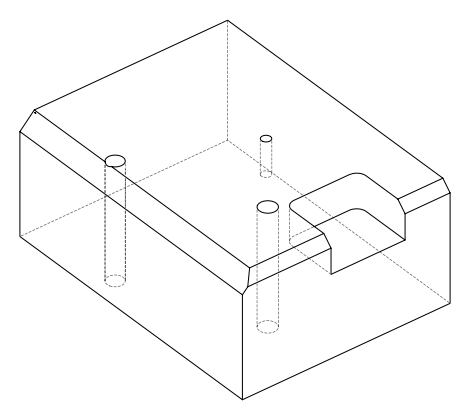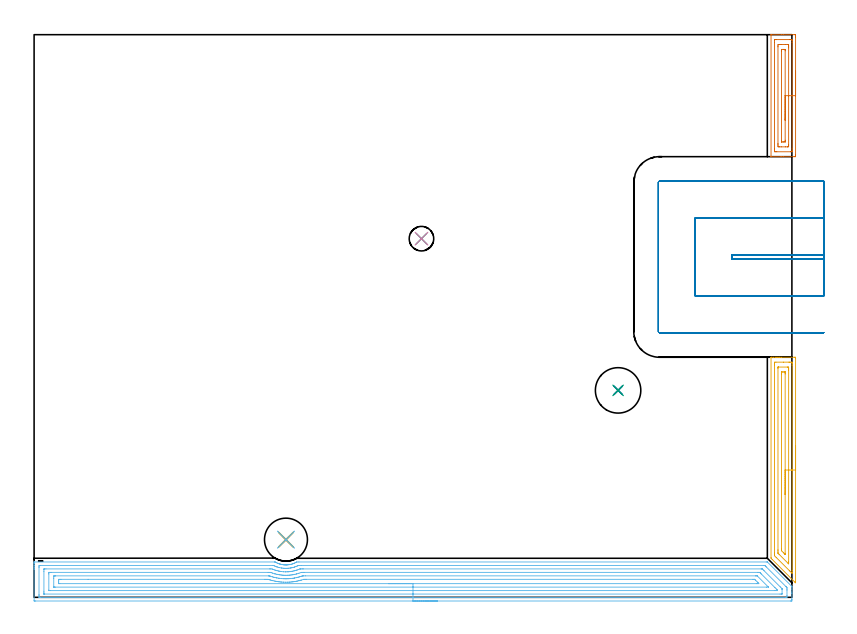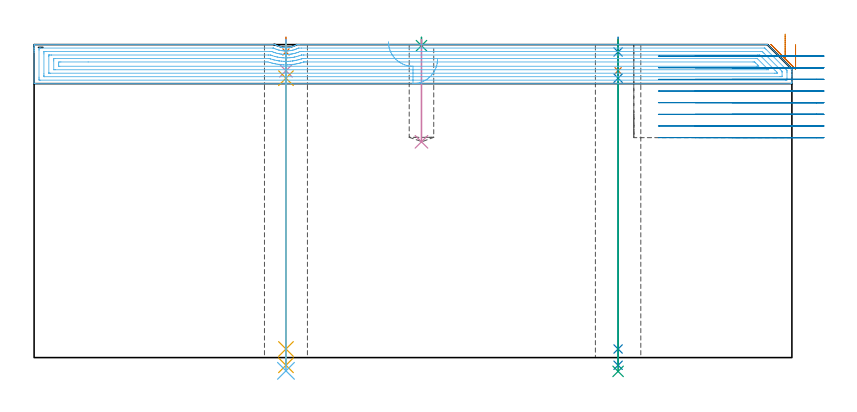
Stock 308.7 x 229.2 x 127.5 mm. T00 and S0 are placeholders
(PLAN: 14 operations, 9 tool changes, 31.4 min)
(1 SPOT_DRILL | STEP1HOLE | NXT0321_9005460120000 | 0.05 min | 183 mm3)
(2 SPOT_DRILL_1 | STEP1HOLE_1 | NXT0321_9005460120000 | 0.05 min | 183 mm3)
(3 SPOT_DRILL_2 | STEP1POCKET | NXT0321_9005460120000 | 0.03 min | 1 mm3)
(4 DRILL_BLIND_HOLE_INTO_CENTER | STEP1HOLE | UGT0301_191 | 0.05 min | 277 mm3)
(5 GUN_DRILL_THROUGH_HOLE | STEP1HOLE | UGT0307_003 | 0.61 min | 4525 mm3)
(6 SPADE_DRILL_TO_ENLARGE_THROUGH_HOLE | STEP1HOLE | UGT0306_008 | 0.54 min | 25646 mm3)
(7 DRILL_BLIND_HOLE_INTO_CENTER_1 | STEP1HOLE_1 | UGT0301_191 | 0.05 min | 280 mm3)
(8 GUN_DRILL_THROUGH_HOLE_1 | STEP1HOLE_1 | UGT0307_003 | 0.61 min | 4525 mm3)
(9 SPADE_DRILL_TO_ENLARGE_THROUGH_HOLE_1 | STEP1HOLE_1 | UGT0306_009 | 0.54 min | 29248 mm3)
(10 DRILL_BLIND_HOLE_INTO_CENTER_2 | STEP1POCKET | NXT0301_071 | 0.17 min | 3006 mm3)
(11 AREA_MILL | FG_CHAMFER_SURFACE | UGT0205_001 | 3.01 min | 5130 mm3)
(12 AREA_MILL_1 | FG_CHAMFER_SURFACE_1 | UGT0205_001 | 14.97 min | 38450 mm3)
(13 AREA_MILL_2 | FG_CHAMFER_SURFACE_2 | UGT0205_001 | 1.81 min | 2778 mm3)
(14 MILL_SLOT | SLOT_PARTIAL_RECTANGULAR | UGT0201_094 | Follow Part, ap 5, ae 75% | 8.89 min | 197060 mm3)
(TOOL NXT0321_9005460120000 | NC Spot Drill, 142deg, 12mm, Carbide, Uncoated | D12 PA142 FL30 Z2)
(TOOL UGT0301_191 | Twist Drill 7.1 mm | D7.1 PA118 FL66 Z2)
(TOOL UGT0307_003 | Gun Drill 7 mm | D7 PA130 FL24 Z1)
(TOOL UGT0306_008 | Spade Drill 17.5mm | D17.5 PA132 FL10 Z2)
(TOOL UGT0306_009 | Spade Drill 18.5mm | D18.5 PA132 FL10 Z2)
(TOOL NXT0301_071 | Carbide Drill 10mm [860.1-1000-030A1-MM 2214] | D10 PA140 FL47 Z2)
(TOOL UGT0205_001 | Chamfer Mill 20 x 3 x 45 deg. | D20 FL50 Z2)
(TOOL UGT0201_094 | End mill 20 mm | D20 FL38 Z4)
(OP 1 SPOT_DRILL)
G17 G21 G94 G90
T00 M6
G54
G17 G0 G90 X102.6 Y23.5 S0 M3
G43 Z137.5 H0
G94 G81 G98 Z124.5 F250. R130.5
G80
M5
M2
(OP 2 SPOT_DRILL_1)
G17 G21 G94 G90
T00 M6
G54
G17 G0 G90 X237.9 Y84.3 S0 M3
G43 Z137.5 H0
G94 G81 G98 Z124.5 F250. R130.5
G80
M5
M2
(OP 3 SPOT_DRILL_2)
G17 G21 G94 G90
T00 M6
G54
G17 G0 G90 X157.8 Y146.1 S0 M3
G43 Z137.5 H0
G94 G81 G98 Z127.07 F250. R130.5
G80
M5
M2
(OP 4 DRILL_BLIND_HOLE_INTO_CENTER)
G17 G21 G94 G90
T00 M6
G54
G17 G0 G90 X102.6 Y23.5 S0 M3
G43 Z137.5 H0
G94 G81 G98 Z116.85 F250. R129.5
G80
M5
M2
(OP 5 GUN_DRILL_THROUGH_HOLE)
G17 G21 G94 G90
T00 M6
G54
G17 G0 G90 X102.6 Y23.5 M8
G43 Z137.5 H0
Z128.193
S716 M3
G94 G1 Z113.821 F125. M26
G4 X.084
Z3.5 F250.
G4 X.084
Z-3.132 F125.
G4 X.084
M5
M9
G0 Z128.193
Z137.5
M2
(OP 6 SPADE_DRILL_TO_ENLARGE_THROUGH_HOLE)
G17 G21 G94 G90
T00 M6
G54
G17 G0 G90 X102.6 Y23.5 S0 M3
G43 Z137.5 H0
G94 G73 G98 Z-5.396 F250. Q16.612 R129.5
G80
M5
M2
(OP 7 DRILL_BLIND_HOLE_INTO_CENTER_1)
G17 G21 G94 G90
T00 M6
G54
G17 G0 G90 X237.9 Y84.3 S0 M3
G43 Z137.5 H0
G94 G81 G98 Z116.85 F250. R129.5
G80
M5
M2
(OP 8 GUN_DRILL_THROUGH_HOLE_1)
G17 G21 G94 G90
T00 M6
G54
G17 G0 G90 X237.9 Y84.3 M8
G43 Z137.5 H0
Z128.666
S716 M3
G94 G1 Z113.821 F125. M26
G4 X.084
Z3.5 F250.
G4 X.084
Z-3.132 F125.
G4 X.084
M5
M9
G0 Z128.666
Z137.5
M2
(OP 9 SPADE_DRILL_TO_ENLARGE_THROUGH_HOLE_1)
G17 G21 G94 G90
T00 M6
G54
G17 G0 G90 X237.9 Y84.3 S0 M3
G43 Z137.5 H0
G94 G73 G98 Z-5.618 F250. Q16.64 R129.5
G80
M5
M2
(OP 10 DRILL_BLIND_HOLE_INTO_CENTER_2)
G17 G21 G94 G90
T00 M6
G54
G17 G0 G90 X157.8 Y146.1 S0 M3
G43 Z137.5 H1
G94 G81 G98 Z87.9 F250. R129.5
G80
M5
M2
(OP 11 AREA_MILL)
G17 G21 G94 G90
T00 M6
G54
G17 G0 G90 X310.2 Y61.85 S1061 M3
G43 Z137.5 H0
Z127.5
G94 G1 Y61.812 Z126.628 F250.
Y61.698 Z125.764
Y61.509 Z124.912
Y61.247 Z124.08
Y60.913 Z123.274
Y60.51 Z122.5
Y60.042 Z121.764
Y59.51 Z121.072
Y58.921 Z120.429
Y58.278 Z119.84
Y57.586 Z119.308
Y56.85 Z118.84
Y56.076 Z118.437
Y55.27 Z118.103
Y54.438 Z117.841
Y53.586 Z117.652
Y52.722 Z117.538
Y51.85 Z117.5
Y6.135
X310.198 Y6.026 Z117.502
X310.192 Y5.917 Z117.506
X310.089 Y6.013 Z117.608
X309.928 Y6.172 Z117.772
X300.676 Y15.424 Z127.023
X300.333 Y15.766 Z127.364
X300.205 Y15.896 Z127.491
X300.2 Y16.257 Z127.5
Y97.676
X300.203 Y97.791 Z127.488
X300.231 Y97.8 Z127.46
X300.509 Z127.19
X301.25 Z126.449
X302.039 Z125.66
X302.533 Z125.163
X302.781 Z124.916
X303.422 Z124.275
X303.67 Z124.028
X304.311 Z123.383
X309.644 Z118.052
X309.967 Y97.798 Z117.729
X310.191 Y97.79 Z117.505
X310.199 Y97.566 Z117.499
X310.2 Y97.231 Z117.5
Y51.85
X308.786 Z118.914
Y10.918
X308.784 Y10.028 Z118.916
X308.782 Y10.002 Z118.918
X308.756 Y9.806 Z118.944
X308.525 Y10.028 Z119.175
X307.867 Y10.683 Z119.833
X307.632 Y10.918 Z120.068
X302.294 Y16.257 Z125.406
X301.644 Y16.917 Z126.056
X301.618 Y17.147 Z126.082
X301.616 Y17.175 Z126.084
X301.614 Y18.037 Z126.086
Y94.562
X301.616 Y95.452 Z126.084
X301.617 Y95.479 Z126.083
X301.644 Y95.79 Z126.056
X302.187 Y95.798 Z125.513
X305.296 Y95.8 Z122.404
X307.519 Z120.181
X307.867 Y95.799 Z119.833
X308.41 Y95.797 Z119.29
X308.756 Y95.79 Z118.944
X308.783 Y95.452 Z118.917
X308.784 Y95.423 Z118.916
X308.786 Y94.562 Z118.914
Y51.85
X307.372 Z120.328
X307.371 Y14.477 Z120.329
X307.37 Y14.084 Z120.33
X307.366 Y13.69 Z120.334
X307.365 Y13.653 Z120.335
X307.335 Y13.676 Z120.365
X307.253 Y13.751 Z120.447
X307.13 Y13.87 Z120.57
X303.422 Y17.578 Z124.278
X303.194 Y17.81 Z124.506
X303.082 Y17.929 Z124.618
X303.035 Y17.985 Z124.665
X303.034 Y18.037 Z124.666
X303.03 Y18.429 Z124.67
X303.029 Y18.926 Z124.671
Y19.32
Y93.176
X303.031 Y93.672 Z124.669
X303.033 Y93.769 Z124.667
X303.034 Y93.786 Z124.666
X303.082 Y93.792 Z124.618
X303.166 Y93.797 Z124.534
X303.295 Y93.8 Z124.405
X306.978 Y93.799 Z120.722
X307.106 Y93.797 Z120.594
X307.355 Y93.79 Z120.345
X307.364 Y93.672 Z120.336
X307.369 Y93.28 Z120.331
X307.371 Y92.782 Z120.329
X307.372 Y92.388 Z120.328
Y51.85
X305.957 Z121.743
Y17.736
X305.956 Y17.586 Z121.744
X305.953 Y17.513 Z121.747
X305.952 Y17.509 Z121.748
X305.943 Y17.514 Z121.757
X305.913 Y17.54 Z121.787
X305.412 Y18.037 Z122.288
X305.2 Y18.25 Z122.5
X304.533 Y18.926 Z123.167
X304.45 Y19.026 Z123.25
X304.447 Y19.116 Z123.253
X304.445 Y19.305 Z123.255
X304.443 Y19.684 Z123.257
Y19.816
Y90.87
X304.444 Y91.002 Z123.256
X304.449 Y91.755 Z123.251
X304.458 Y91.79 Z123.242
X304.503 Y91.793 Z123.197
X304.603 Y91.797 Z123.097
X304.802 Y91.799 Z122.898
X305.2 Y91.8 Z122.5
X305.814 Y91.798 Z121.886
X305.901 Y91.795 Z121.799
X305.943 Y91.79 Z121.757
X305.951 Y91.784 Z121.749
X305.952 Y91.771 Z121.748
X305.957 Y91.135 Z121.743
Y91.002
Y51.85
Y50.978 Z121.781
Y50.114 Z121.895
Y49.262 Z122.083
Y48.43 Z122.346
Y47.624 Z122.68
Y46.85 Z123.082
Y46.114 Z123.551
Y45.422 Z124.082
Y44.779 Z124.672
Y44.19 Z125.315
Y43.658 Z126.007
Y43.19 Z126.743
Y42.787 Z127.516
Y42.453 Z128.322
Y42.191 Z129.154
Y42.002 Z130.006
Y41.888 Z130.871
Y41.85 Z131.743
G0 Z137.5
M5
M2
(OP 12 AREA_MILL_1)
G17 G21 G94 G90
T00 M6
G54
G17 G0 G90 X164.35 Y-1.5 S1061 M3
G43 Z137.5 H0
Z121.6
G94 G1 X164.312 Z120.728 F250.
X164.198 Z119.864
X164.009 Z119.012
X163.747 Z118.18
X163.413 Z117.374
X163.01 Z116.6
X162.542 Z115.864
X162.01 Z115.172
X161.421 Z114.529
X160.778 Z113.94
X160.086 Z113.409
X159.35 Z112.94
X158.576 Z112.537
X157.77 Z112.203
X156.938 Z111.941
X156.086 Z111.752
X155.222 Z111.638
X154.35 Z111.6
X0.624
X0.187 Y-1.495 Z111.603
X0.01 Y-1.492 Z111.606
X0. Y-1.311 Z111.786
Y11.3 Z124.394
Y11.832 Z124.929
Y12.181 Z125.277
Y12.714 Z125.81
Y13.063 Z126.158
Y13.761 Z126.86
Y14.04 Z127.139
Y14.394 Z127.485
X0.006 Y14.397 Z127.488
X0.176 Y14.4 Z127.5
X98.043
X98.158 Y14.396 Z127.489
X98.191 Y14.385 Z127.478
X98.412 Y14.267 Z127.367
X98.53 Y14.204 Z127.304
X98.97 Y13.991 Z127.087
X99.394 Y13.814 Z126.911
X99.821 Y13.652 Z126.752
X99.864 Y13.639 Z126.739
X99.886 Y13.633 Z126.733
X100.278 Y13.522 Z126.619
X100.309 Y13.513 Z126.611
X100.757 Y13.404 Z126.502
X100.871 Y13.382 Z126.481
X101.203 Y13.321 Z126.418
X101.618 Y13.266 Z126.36
X101.65 Y13.261 Z126.356
X101.766 Y13.251 Z126.346
X102.096 Y13.223 Z126.319
X102.136 Y13.221 Z126.317
X102.275 Y13.218 Z126.308
X102.543 Y13.203 Z126.301
X102.664 Y13.207 Z126.304
X102.858 Y13.215
X102.99 Y13.217 Z126.311
X103.126 Y13.226 Z126.321
X103.406 Y13.247 Z126.338
X103.437 Y13.249 Z126.34
X103.884 Y13.301 Z126.4
X103.964 Y13.315 Z126.414
X104.204 Y13.357 Z126.456
X104.3 Y13.375 Z126.471
X104.33 Y13.38 Z126.477
X104.778 Y13.483 Z126.58
X105.223 Y13.606 Z126.702
X105.378 Y13.653 Z126.751
X105.749 Y13.791 Z126.888
X106.021 Y13.901 Z127.
X106.116 Y13.94 Z127.039
X106.566 Y14.153 Z127.253
X106.83 Y14.292 Z127.391
X106.981 Y14.367 Z127.466
X107.036 Y14.393 Z127.492
X107.875 Y14.4 Z127.5
X298.245
X298.696 Y14.394 Z127.49
X298.71 Y14.388 Z127.487
X298.715 Y14.386 Z127.484
X308.562 Y4.54 Z117.637
X308.672 Y4.426 Z117.523
X308.698 Y4.392 Z117.488
X308.7 Y4.163 Z117.262
Y3.364 Z116.458
Y2.133 Z115.23
Y1.601 Z114.695
Y-0.778 Z112.318
X308.697 Y-1.045 Z112.052
X308.69 Y-1.491 Z111.605
X308.532 Y-1.495 Z111.603
X308.076 Y-1.5 Z111.6
X154.35
Y-0.086 Z113.014
X2.411 Y-0.085 Z113.015
X2.332 Y-0.084 Z113.016
X2.037 Y-0.079 Z113.021
X2.01 Y0.017 Z113.117
X2.003 Y0.239 Z113.339
X2.001 Y0.719 Z113.819
X2. Y1.124 Z114.224
X2.001 Y12.181 Z125.281
X2.004 Y12.583 Z125.683
X2.013 Y12.979 Z126.079
X2.411 Y12.984 Z126.084
X2.49 Y12.985 Z126.085
X97.229
X97.431 Y12.981 Z126.081
X97.48 Y12.979 Z126.079
X97.542 Y12.959 Z126.059
X97.678 Y12.901 Z126.001
X98.043 Y12.742 Z125.842
X98.601 Y12.513 Z125.613
X98.937 Y12.388 Z125.488
X99. Y12.368 Z125.468
X99.639 Y12.181 Z125.281
X99.831 Y12.134 Z125.234
X99.894 Y12.119 Z125.219
X100.725 Y11.953 Z125.053
X100.995 Y11.914 Z125.014
X101.618 Y11.844 Z124.944
X101.989 Y11.816 Z124.916
X102.512 Y11.795 Z124.895
X102.896 Y11.803 Z124.903
X103.406 Y11.829 Z124.929
X103.738 Y11.854 Z124.954
X104.3 Y11.924 Z125.024
X104.522 Y11.961 Z125.061
X104.831 Y12.016 Z125.116
X105.193 Y12.092 Z125.192
X105.267 Y12.109 Z125.209
X105.56 Y12.181 Z125.281
X106.021 Y12.312 Z125.412
X106.087 Y12.333 Z125.433
X106.63 Y12.527 Z125.627
X106.981 Y12.668 Z125.768
X107.261 Y12.787 Z125.887
X107.513 Y12.897 Z125.997
X107.677 Y12.969 Z126.069
X107.875 Y12.979 Z126.079
X108.847 Y12.986 Z126.086
X297.43 Y12.985 Z126.085
X297.632 Y12.98 Z126.08
X297.653 Y12.979 Z126.079
X297.722 Y12.917 Z126.017
X297.854 Y12.792 Z125.892
X298.014 Y12.636 Z125.736
X298.245 Y12.405 Z125.505
X306.289 Y4.361 Z117.461
X306.402 Y4.246 Z117.346
X306.512 Y4.13 Z117.23
X306.69 Y3.939 Z117.039
X306.696 Y3.844 Z116.944
X306.699 Y3.364 Z116.464
X306.7 Y2.958 Z116.058
X306.699 Y0.719 Z113.819
X306.696 Y0.317 Z113.417
X306.687 Y-0.079 Z113.021
X306.289 Y-0.084 Z113.016
X306.21 Y-0.085 Z113.015
X154.35 Y-0.086 Z113.014
Y1.328 Z114.428
X4.199 Y1.329 Z114.429
X4.107 Y1.33 Z114.43
X4.034 Y1.333 Z114.433
X4.018 Y1.335 Z114.435
X4.01 Y1.35 Z114.45
X4.007 Y1.405 Z114.505
X4.002 Y1.601 Z114.701
X4. Y1.796 Z114.896
Y2.482 Z115.582
Y10.614 Z123.714
X4.002 Y11.3 Z124.4
X4.004 Y11.492 Z124.592
X4.01 Y11.555 Z124.655
X4.062 Y11.565 Z124.665
X4.199 Y11.566 Z124.666
X4.818 Y11.571 Z124.671
X95.981
X96.256 Y11.569 Z124.669
X96.881 Y11.564 Z124.664
X97.15 Y11.462 Z124.562
X97.571 Y11.3 Z124.4
X98.043 Y11.126 Z124.226
X98.304 Y11.042 Z124.142
X98.937 Y10.863 Z123.963
X99.517 Y10.727 Z123.827
X99.831 Y10.662 Z123.762
X100.197 Y10.59 Z123.69
X100.619 Y10.522 Z123.622
X100.725 Y10.509 Z123.609
X101.576 Y10.418 Z123.518
X101.622 Y10.414 Z123.514
X102.512 Y10.377 Z123.477
X102.554
X103.406 Y10.404 Z123.504
X103.419 Y10.405 Z123.505
X103.647 Y10.418 Z123.518
X104.241 Y10.476 Z123.576
X104.3 Y10.483 Z123.583
X104.688 Y10.537 Z123.637
X105.018 Y10.591 Z123.691
X105.193 Y10.623 Z123.723
X105.76 Y10.741 Z123.841
X106.087 Y10.819 Z123.919
X106.471 Y10.921 Z124.021
X106.981 Y11.07 Z124.17
X107.153 Y11.129 Z124.229
X107.634 Y11.3 Z124.4
X108.273 Y11.552 Z124.652
X108.34 Y11.565 Z124.665
X108.496 Y11.568 Z124.668
X108.768 Y11.57 Z124.67
X109.387 Y11.571 Z124.671
X109.662 Y11.572 Z124.672
X296.182 Y11.571 Z124.671
X296.457 Y11.569 Z124.669
X296.549 Y11.568 Z124.668
X296.618 Y11.565 Z124.665
X296.673 Y11.516 Z124.616
X296.896 Y11.3 Z124.4
X297.351 Y10.849 Z123.949
X303.955 Y4.246 Z117.346
X304.501 Y3.695 Z116.795
X304.661 Y3.527 Z116.627
X304.69 Y3.48 Z116.58
X304.694 Y3.429 Z116.529
X304.697 Y3.364 Z116.464
X304.7 Y3.168 Z116.268
X304.698 Y1.601 Z114.701
X304.696 Y1.408 Z114.508
X304.691 Y1.345 Z114.445
X304.638 Y1.336 Z114.436
X304.501 Y1.334 Z114.434
X303.882 Y1.329 Z114.429
X154.35 Y1.328 Z114.428
Y2.743 Z115.843
X6.616
X6.135 Y2.746 Z115.846
X6.025 Y2.749 Z115.849
X6.01 Y2.75 Z115.85
X6.007 Y2.771 Z115.871
X6.003 Y2.823 Z115.923
X6.001 Y2.928 Z116.028
X6. Y9.523 Z122.623
X6.002 Y9.97 Z123.07
X6.005 Y10.079 Z123.179
X6.009 Y10.132 Z123.232
X6.013 Y10.15 Z123.25
X6.041 Y10.152 Z123.252
X6.253 Y10.155 Z123.255
X6.88 Y10.157 Z123.257
X7.144
X95.362
X95.628 Y10.156 Z123.256
X96.256 Y10.15 Z123.25
X96.392 Y10.136 Z123.236
X96.629 Y10.049 Z123.149
X97.15 Y9.861 Z122.961
X97.972 Y9.607 Z122.707
X98.043 Y9.586 Z122.686
X98.224 Y9.536 Z122.636
X98.937 Y9.374 Z122.474
X99.147 Y9.329 Z122.429
X99.831 Y9.199 Z122.299
X100.235 Y9.138 Z122.238
X100.725 Y9.084 Z122.184
X101.237 Y9.03 Z122.13
X101.618 Y9.004 Z122.104
X102.184 Y8.978 Z122.078
X102.512 Y8.967 Z122.067
X103.074 Y8.982 Z122.082
X103.406 Y8.995 Z122.095
X103.925 Y9.024 Z122.124
X104.3 Y9.059 Z122.159
X104.735 Y9.106 Z122.206
X105.193 Y9.168 Z122.268
X105.512 Y9.222 Z122.322
X106.087 Y9.334 Z122.434
X106.256 Y9.37 Z122.47
X106.973 Y9.536 Z122.636
X106.981 Y9.538 Z122.638
X107.875 Y9.805 Z122.905
X108.839 Y10.145 Z123.245
X108.901 Y10.15 Z123.25
X109.036 Y10.154 Z123.254
X109.662 Y10.157 Z123.257
X109.926
X294.67
X294.936 Y10.156 Z123.256
X295.564 Y10.15 Z123.25
X295.599 Y10.141 Z123.241
X295.641 Y10.103 Z123.203
X295.726 Y10.022 Z123.122
X295.891 Y9.859 Z122.959
X296.215 Y9.536 Z122.636
X301.82 Y3.931 Z117.031
X302.381 Y3.364 Z116.464
X302.565 Y3.174 Z116.274
X302.69 Y3.036 Z116.136
X302.694 Y2.93 Z116.03
Y2.821 Z115.921
X302.691 Y2.768 Z115.868
X302.687 Y2.75 Z115.85
X302.659 Y2.748 Z115.848
X302.447 Y2.745 Z115.845
X301.82 Y2.743 Z115.843
X301.556
X154.35
Y4.157 Z117.257
X8.578
X8.397 Y4.159 Z117.259
X8.039 Y4.164 Z117.264
X8.008 Y4.17 Z117.27
X8.006 Y4.179 Z117.279
X8.002 Y4.202 Z117.302
X8.001 Y4.246 Z117.346
X8. Y7.773 Z120.873
X8.002 Y8.429 Z121.529
X8.007 Y8.654 Z121.754
X8.01 Y8.73 Z121.83
X8.308 Y8.738 Z121.838
X8.488 Y8.742 Z121.842
X8.578 Y8.743 Z121.843
X8.668
X95.452
X95.632 Y8.741 Z121.841
X95.752 Y8.739 Z121.839
X95.842 Y8.735 Z121.835
X95.88 Y8.723 Z121.823
X96.079 Y8.654 Z121.754
X96.256 Y8.592 Z121.692
X96.353 Y8.559 Z121.659
X97.15 Y8.324 Z121.424
X97.616 Y8.194 Z121.294
X98.043 Y8.095 Z121.195
X98.773 Y7.934 Z121.034
X98.937 Y7.903 Z121.003
X99.655 Y7.773 Z120.873
X99.831 Y7.746 Z120.846
X99.862 Y7.742 Z120.842
X100.725 Y7.65 Z120.75
X100.862 Y7.637 Z120.737
X101.618 Y7.586 Z120.686
X101.818 Y7.576 Z120.676
X102.512 Y7.552 Z120.652
X102.731 Y7.556 Z120.656
X103.406 Y7.577 Z120.677
X103.596 Y7.585 Z120.685
X104.3 Y7.631 Z120.731
X104.431 Y7.643 Z120.743
X105.193 Y7.723 Z120.823
X105.238 Y7.728 Z120.828
X105.569 Y7.773 Z120.873
X106.011 Y7.848 Z120.948
X106.087 Y7.862 Z120.962
X106.752 Y7.999 Z121.099
X106.981 Y8.05 Z121.15
X107.472 Y8.169 Z121.269
X107.875 Y8.276 Z121.376
X108.172 Y8.361 Z121.461
X108.768 Y8.538 Z121.638
X108.857 Y8.567 Z121.667
X109.113 Y8.654 Z121.754
X109.336 Y8.729 Z121.829
X109.483 Y8.737 Z121.837
X109.574 Y8.741 Z121.841
X109.662 Y8.742 Z121.842
X110.466 Y8.743 Z121.843
X293.866
X294.046 Y8.741 Z121.841
X294.406 Y8.736 Z121.836
X294.562 Y8.728 Z121.828
X294.589 Y8.705 Z121.805
X294.646 Y8.654 Z121.754
X299.056 Y4.246 Z117.346
X299.139 Y4.162 Z117.262
Y4.158 Z117.258
X298.335 Y4.157 Z117.257
X154.35
Y5.571 Z118.671
X10.455
X10.004 Y5.572 Z118.672
X10.003 Y5.573 Z118.673
X10.001 Y5.575 Z118.675
Y6.009 Z119.109
X10.002 Y6.456 Z119.556
X10.009 Y6.891 Z119.991
X10.018 Y7.322 Z120.422
X10.455 Y7.325 Z120.425
X10.906 Y7.328 Z120.428
X22.021 Y7.329 Z120.429
X94.025
X94.468 Y7.327 Z120.427
X94.924 Y7.323 Z120.423
X95.362 Y7.316 Z120.416
X96.025 Y7.119 Z120.219
X96.256 Y7.052 Z120.152
X96.821 Y6.891 Z119.991
X97.15 Y6.809 Z119.909
X97.259 Y6.783 Z119.883
X98.043 Y6.616 Z119.716
X98.395 Y6.544 Z119.644
X98.937 Y6.448 Z119.548
X99.474 Y6.361 Z119.461
X99.831 Y6.319 Z119.419
X100.482 Y6.248 Z119.348
X100.725 Y6.228 Z119.328
X101.45 Y6.175 Z119.275
X101.618 Y6.167 Z119.267
X102.38 Y6.139 Z119.239
X102.512 Y6.138 Z119.238
X103.259 Y6.154 Z119.254
X103.406 Y6.16 Z119.26
X104.108 Y6.198 Z119.298
X104.3 Y6.212 Z119.312
X104.931 Y6.268 Z119.368
X105.193 Y6.296 Z119.396
X105.73 Y6.361 Z119.461
X106.087 Y6.412 Z119.512
X106.502 Y6.481 Z119.581
X106.981 Y6.574 Z119.674
X107.247 Y6.628 Z119.728
X107.875 Y6.768 Z119.868
X107.975 Y6.791 Z119.891
X108.371 Y6.891 Z119.991
X108.682 Y6.976 Z120.076
X108.768 Y7.001 Z120.101
X109.782 Y7.306 Z120.406
X109.834 Y7.321 Z120.421
X109.888 Y7.323 Z120.423
X110.114 Y7.327 Z120.427
X110.556 Y7.329 Z120.429
X111.006
X292.882
X293.333 Y7.328 Z120.428
X293.443 Y7.325 Z120.425
X293.497 Y7.322 Z120.422
X293.524 Y7.316 Z120.416
X293.58 Y7.264 Z120.364
X293.776 Y7.075 Z120.175
X293.961 Y6.891 Z119.991
X294.67 Y6.182 Z119.282
X294.839 Y6.009 Z119.109
X295.004 Y5.836 Z118.936
X295.244 Y5.578 Z118.678
X295.11 Y5.575 Z118.675
X294.67 Y5.573 Z118.673
X294.22 Y5.571 Z118.671
X154.35
X153.478 Z118.709
X152.614 Z118.823
X151.762 Z119.012
X150.93 Z119.274
X150.124 Z119.608
X149.35 Z120.011
X148.614 Z120.48
X147.922 Z121.011
X147.279 Z121.6
X146.69 Z122.243
X146.158 Z122.935
X145.69 Z123.671
X145.287 Z124.445
X144.953 Z125.251
X144.691 Z126.083
X144.502 Z126.935
X144.388 Z127.8
X144.35 Z128.671
G0 Z137.5
M5
M2
(OP 13 AREA_MILL_2)
G17 G21 G94 G90
T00 M6
G54
G17 G0 G90 X310.2 Y214.35 S1061 M3
G43 Z137.5 H0
Z127.5
G94 G1 Y214.312 Z126.628 F250.
Y214.198 Z125.764
Y214.009 Z124.912
Y213.747 Z124.08
Y213.413 Z123.274
Y213.01 Z122.5
Y212.542 Z121.764
Y212.01 Z121.072
Y211.421 Z120.429
Y210.778 Z119.84
Y210.086 Z119.308
Y209.35 Z118.84
Y208.576 Z118.437
Y207.77 Z118.103
Y206.938 Z117.841
Y206.087 Z117.652
Y205.222 Z117.538
Y204.35 Z117.5
Y180.337
X310.198 Y180.005 Z117.502
X310.191 Y179.506 Z117.505
X310.149 Y179.502 Z117.547
X309.644 Y179.5 Z118.051
X305.2 Z122.494
X304.436 Z123.262
X304.311 Z123.387
X300.356 Z127.342
X300.215 Z127.478
X300.204 Y179.509 Z127.49
X300.2 Y179.562 Z127.5
Y229.138
X300.204 Y229.191 Z127.49
X300.215 Y229.2 Z127.478
X300.356 Z127.343
X304.436 Z123.262
X305.197 Z122.497
X309.644 Z118.051
X310.149 Y229.198 Z117.547
X310.191 Y229.194 Z117.505
X310.197 Y228.695 Z117.503
X310.2 Y228.142 Z117.5
Y204.35
X308.786 Z118.914
Y182.661
X308.784 Y181.776 Z118.916
X308.783 Y181.749 Z118.917
X308.756 Y181.51 Z118.944
X308.142 Y181.501 Z119.558
X302.533 Z125.167
X301.918 Y181.503 Z125.782
X301.644 Y181.51 Z126.056
X301.618 Y181.776 Z126.082
X301.616 Y181.804 Z126.084
X301.614 Y182.661 Z126.086
Y226.039
X301.616 Y226.925 Z126.084
X301.617 Y226.952 Z126.083
X301.644 Y227.19 Z126.056
X302.258 Y227.199 Z125.442
X307.867 Y227.2 Z119.833
X308.482 Y227.197 Z119.218
X308.756 Y227.19 Z118.944
X308.782 Y226.925 Z118.918
X308.784 Y226.896 Z118.916
X308.786 Y226.039 Z118.914
Y204.35
X307.372 Z120.328
X307.371 Y184.431 Z120.329
X307.37 Y184.041 Z120.33
X307.365 Y183.546 Z120.335
X307.021 Y183.503 Z120.679
X306.978 Y183.501 Z120.722
X306.135 Y183.5 Z121.565
X304.357 Z123.343
X303.467 Y183.501 Z124.233
X303.422 Y183.505 Z124.278
X303.036 Y183.546 Z124.664
X303.031 Y183.936 Z124.669
X303.029 Y184.431 Z124.671
X303.028 Y184.824 Z124.672
X303.029 Y224.269 Z124.671
X303.03 Y224.659 Z124.67
X303.036 Y225.154 Z124.664
X303.379 Y225.197 Z124.321
X303.422 Y225.199 Z124.278
X304.265 Y225.2 Z123.435
X306.043 Z121.657
X306.933 Y225.199 Z120.767
X306.978 Y225.196 Z120.722
X307.364 Y225.154 Z120.336
X307.369 Y224.764 Z120.331
X307.371 Y224.269 Z120.329
X307.372 Y223.877 Z120.328
Y204.35
X305.957 Z121.743
Y186.202
X305.956 Y185.825 Z121.744
X305.953 Y185.636 Z121.747
X305.95 Y185.543 Z121.75
X305.946 Y185.509 Z121.754
X305.9 Y185.505 Z121.8
X305.2 Y185.501 Z122.5
X305.015 Z122.685
X304.475 Y185.51 Z123.225
X304.449 Y185.512 Z123.251
X304.447 Y185.541 Z123.253
X304.445 Y185.616 Z123.255
X304.443 Y185.767 Z123.257
Y186.071
Y222.498
X304.444 Y222.875 Z123.256
X304.447 Y223.064 Z123.253
X304.45 Y223.157 Z123.25
X304.454 Y223.191 Z123.246
X304.5 Y223.195 Z123.2
X305.2 Y223.199 Z122.5
X305.385 Z122.315
X305.925 Y223.19 Z121.775
X305.951 Y223.188 Z121.749
X305.953 Y223.159 Z121.747
X305.955 Y223.084 Z121.745
X305.957 Y222.933 Z121.743
Y222.629
Y204.35
Y203.478 Z121.781
Y202.614 Z121.895
Y201.762 Z122.083
Y200.93 Z122.346
Y200.124 Z122.68
Y199.35 Z123.082
Y198.614 Z123.551
Y197.922 Z124.082
Y197.279 Z124.672
Y196.69 Z125.315
Y196.158 Z126.007
Y195.69 Z126.743
Y195.287 Z127.516
Y194.953 Z128.322
Y194.691 Z129.154
Y194.502 Z130.006
Y194.388 Z130.871
Y194.35 Z131.743
G0 Z137.5
M5
M2
(OP 14 MILL_SLOT)
G17 G21 G94 G90
T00 M6
G54
G17 G0 G90 X321.7 Y139.5 S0 M3
G43 Z137.575 H0
Z122.828
G94 G1 X318.7 F250.
X284.3 F500.
Y137.8
X318.7
X321.7 F250.
Y154.5
X318.7
X269.3 F500.
Y122.8
X318.7
X321.7 F250.
Y169.5
X318.7
X254.8 F500.
G3 X254.3 Y169. R0.5
G1 Y108.3
G3 X254.8 Y107.8 R0.5
G1 X318.7
X321.7 F250.
G0 Y139.5 Z118.081
G1 X318.7
X284.3 F500.
Y137.8
X318.7
X321.7 F250.
Y154.5
X318.7
X269.3 F500.
Y122.8
X318.7
X321.7 F250.
Y169.5
X318.7
X254.8 F500.
G3 X254.3 Y169. R0.5
G1 Y108.3
G3 X254.8 Y107.8 R0.5
G1 X318.7
X321.7 F250.
G0 Y139.5 Z113.335
G1 X318.7
X284.3 F500.
Y137.8
X318.7
X321.7 F250.
Y154.5
X318.7
X269.3 F500.
Y122.8
X318.7
X321.7 F250.
Y169.5
X318.7
X254.8 F500.
G3 X254.3 Y169. R0.5
G1 Y108.3
G3 X254.8 Y107.8 R0.5
G1 X318.7
X321.7 F250.
G0 Y139.5 Z108.588
G1 X318.7
X284.3 F500.
Y137.8
X318.7
X321.7 F250.
Y154.5
X318.7
X269.3 F500.
Y122.8
X318.7
X321.7 F250.
Y169.5
X318.7
X254.8 F500.
G3 X254.3 Y169. R0.5
G1 Y108.3
G3 X254.8 Y107.8 R0.5
G1 X318.7
X321.7 F250.
G0 Y139.5 Z103.841
G1 X318.7
X284.3 F500.
Y137.8
X318.7
X321.7 F250.
Y154.5
X318.7
X269.3 F500.
Y122.8
X318.7
X321.7 F250.
Y169.5
X318.7
X254.8 F500.
G3 X254.3 Y169. R0.5
G1 Y108.3
G3 X254.8 Y107.8 R0.5
G1 X318.7
X321.7 F250.
G0 Y139.5 Z99.094
G1 X318.7
X284.3 F500.
Y137.8
X318.7
X321.7 F250.
Y154.5
X318.7
X269.3 F500.
Y122.8
X318.7
X321.7 F250.
Y169.5
X318.7
X254.8 F500.
G3 X254.3 Y169. R0.5
G1 Y108.3
G3 X254.8 Y107.8 R0.5
G1 X318.7
X321.7 F250.
G0 Y139.5 Z94.347
G1 X318.7
X284.3 F500.
Y137.8
X318.7
X321.7 F250.
Y154.5
X318.7
X269.3 F500.
Y122.8
X318.7
X321.7 F250.
Y169.5
X318.7
X254.8 F500.
G3 X254.3 Y169. R0.5
G1 Y108.3
G3 X254.8 Y107.8 R0.5
G1 X318.7
X321.7 F250.
G0 Y139.5 Z89.6
G1 X318.7
X284.3 F500.
Y137.8
X318.7
X321.7 F250.
Y154.5
X318.7
X269.3 F500.
Y122.8
X318.7
X321.7 F250.
Y169.5
X318.7
X254.8 F500.
G3 X254.3 Y169. R0.5
G1 Y108.3
G3 X254.8 Y107.8 R0.5
G1 X318.7
X321.7 F250.
G0 Z137.575
M5
M2
